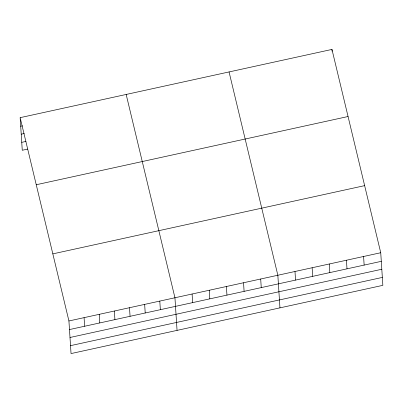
<?xml version="1.0" encoding="UTF-8"?>
<svg xmlns="http://www.w3.org/2000/svg" width="403" height="403" viewBox="0 0 403 403"><rect width="100%" height="100%" fill="white"/><g stroke="black" fill="none" stroke-linecap="round" stroke-linejoin="round"><path stroke-width="0.6" d="M20.15 117.656L331.961 49.423L380.739 252.731L382.85 285.344L71.039 353.577L68.928 320.964L20.15 117.656L22.261 150.269L27.711 149.075M20.704 126.255L22.523 125.857M21.218 134.179L24.245 133.519M21.747 142.345L25.988 141.418M36.245 184.745L348.061 116.517M52.833 253.87L364.644 185.642M68.928 320.964L380.739 252.731M69.487 329.563L381.298 261.335M69.996 337.487L381.807 269.259M70.525 345.653L382.336 277.42M229.065 71.941L277.843 275.249L279.954 307.862M126.164 94.453L174.947 297.767L177.053 330.379M363.592 256.484L364.146 265.088M346.444 260.237L346.998 268.841M331.961 49.423L332.082 51.267M329.291 263.99L329.85 272.594M312.144 267.743L312.698 276.347M294.991 271.496L295.55 280.1M260.696 279.002L261.25 287.601M243.543 282.755L244.102 291.354M226.395 286.508L226.949 295.107M209.243 290.261L209.802 298.86M192.095 294.014L192.649 302.613M159.8 301.081L160.354 309.68M144.657 304.391L145.211 312.995M129.509 307.706L130.063 316.31M114.366 311.02L114.92 319.624M99.219 314.335L99.778 322.939M84.076 317.65L84.63 326.249"/></g></svg>
